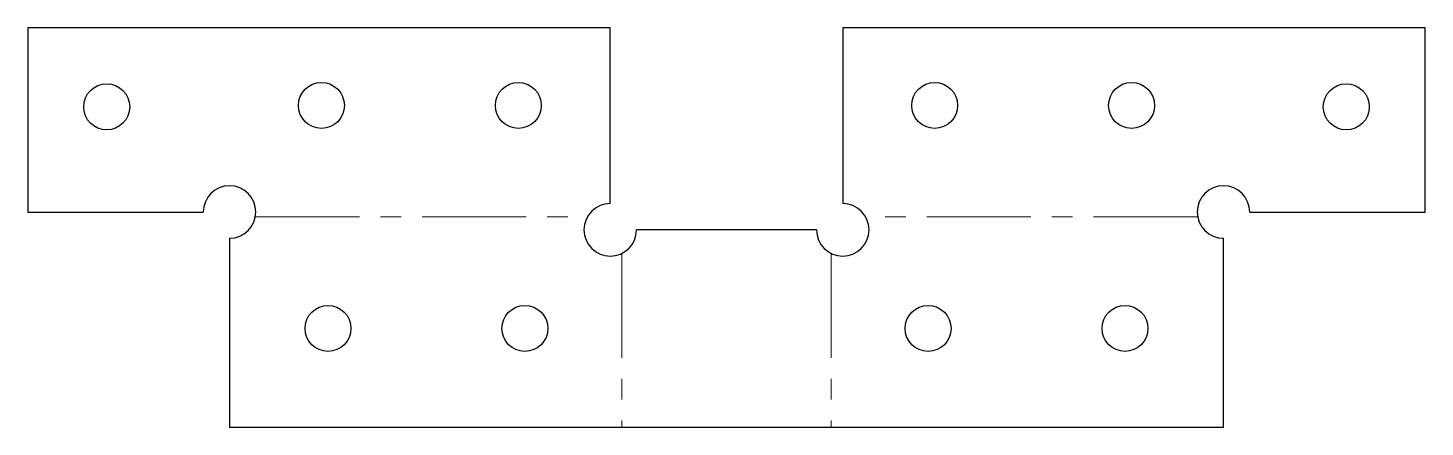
# Model space of a CAD drawing. Header units: millimetres. Extents: x 1830 to 4180, y 100 to 3938.
# Drawn here: x 1829.6 to 2255.3, y 1963 to 2084.4 of the extents above; entities that cross this region are included whole.
import ezdxf

# ---------------------------------------------------------------- set-up
doc = ezdxf.new("R2010")
doc.units = ezdxf.units.MM
doc.linetypes.add('CENTER', pattern=[50.8, 31.75, -6.35, 6.35, -6.35])
doc.layers.add('CENTER', color=1, linetype='CENTER', lineweight=18)

msp = doc.modelspace()

# ---------------------------------------------------------------- linework, layer by layer
for p, q in [((1829.557, 2084.406), (1829.557, 2028.406)), ((2006.982, 2084.406), (1829.557, 2084.406)), ((2006.982, 2030.981), (2006.982, 2084.406)), ((2077.832, 2084.406), (2077.832, 2030.981)), ((2255.256, 2084.406), (2077.832, 2084.406)), ((2255.256, 2028.406), (2255.256, 2084.406)), ((1829.557, 2028.406), (1882.982, 2028.406)), ((2201.832, 2028.406), (2255.256, 2028.406)), ((2069.832, 2022.981), (2014.982, 2022.981)), ((1890.982, 2020.406), (1890.982, 1962.981)), ((2193.832, 1962.981), (2193.832, 2020.406)), ((1890.982, 1962.981), (2193.832, 1962.981))]:
    msp.add_line(p, q)
for centre in [(1853.557, 2060.406), (1918.982, 2060.835), (1978.982, 2060.835), (2105.832, 2060.835), (2165.832, 2060.835), (2231.256, 2060.406), (1920.982, 1992.981), (1980.982, 1992.981), (2103.832, 1992.981), (2163.832, 1992.981)]:
    msp.add_circle(centre, 7)
for centre, start, end in [((1890.982, 2028.406), 270, 180), ((2193.832, 2028.406), 0, 270), ((2006.982, 2022.981), 90, 0), ((2077.832, 2022.981), 180, 90)]:
    msp.add_arc(centre, 8, start, end)
at = {"layer": 'CENTER'}
for p, q in [((1898.841, 2026.908), (2000.012, 2026.908)), ((2185.973, 2026.908), (2084.801, 2026.908)), ((2010.48, 2015.786), (2010.48, 1962.981)), ((2074.334, 2015.786), (2074.334, 1962.981))]:
    msp.add_line(p, q, dxfattribs=at)

doc.saveas('drawing.dxf')
